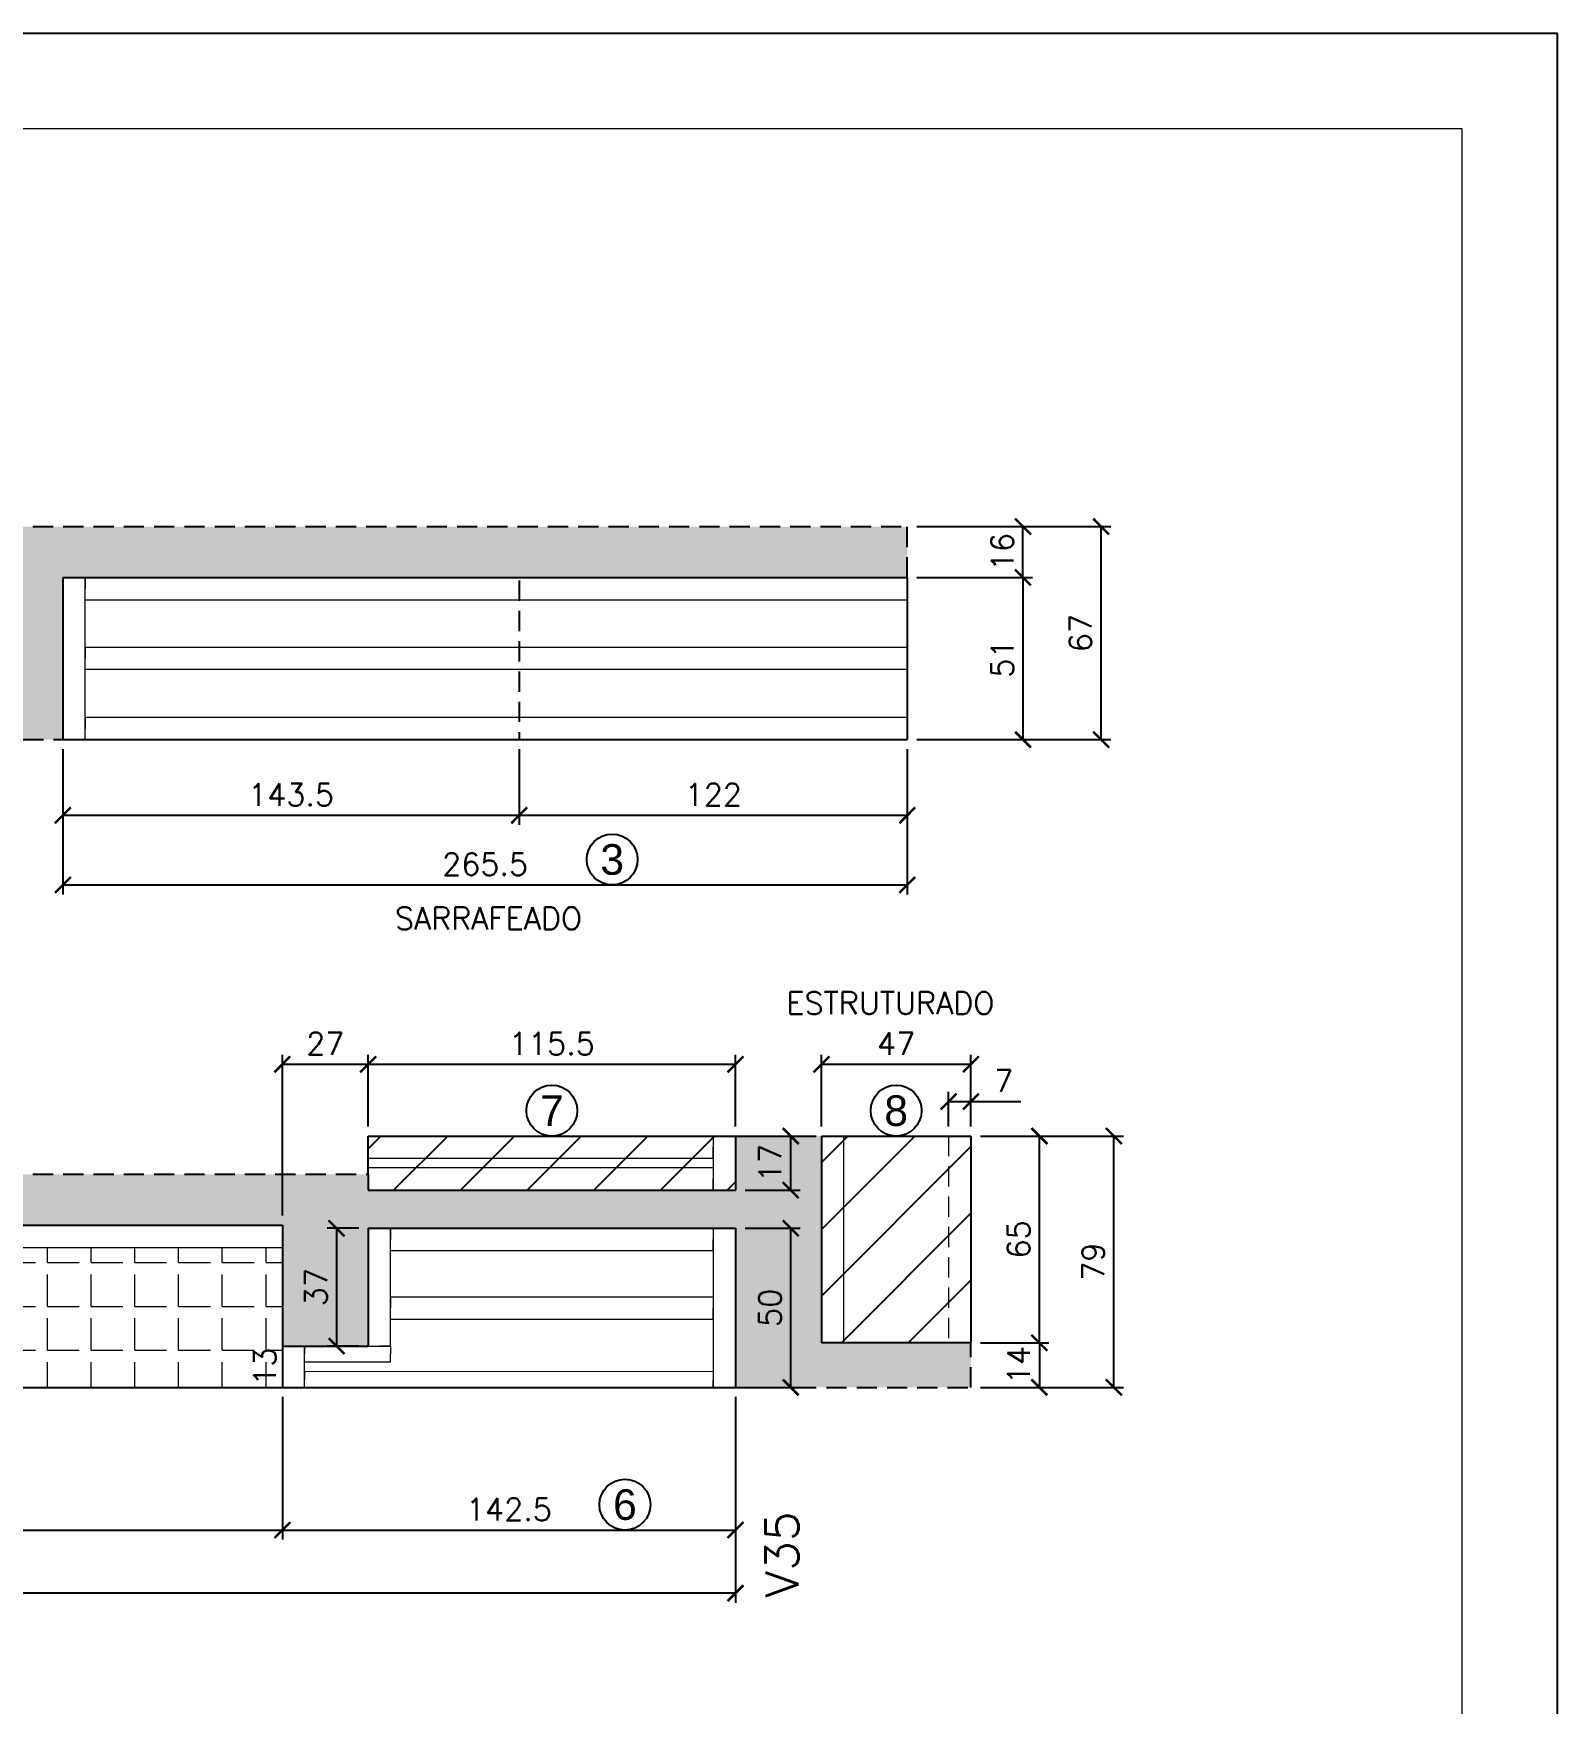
# Model space of a CAD drawing. Extents: x -23436 to 4767, y -4638 to 9755.
# Drawn here: x -16501 to -16021, y 5757 to 6282 of the extents above; entities that cross this region are included whole.
import ezdxf
from ezdxf.enums import TextEntityAlignment as Align

# ---------------------------------------------------------------- set-up
doc = ezdxf.new("R2010")
doc.units = 0
doc.header["$PDMODE"] = 2
doc.header["$PDSIZE"] = 10
doc.linetypes.add('HIDDEN', pattern=[9.525, 6.35, -3.175])
doc.layers.get('0').update_dxf_attribs({"lineweight": 13})
doc.layers.get('Defpoints').update_dxf_attribs({"lineweight": 13})
for name, color, linetype in [('Concreto', 250, 'HIDDEN'), ('Cota', 4, 'Continuous'), ('MB Logo', 255, 'Continuous'), ('Painéis', 200, 'Continuous'), ('Reaproveitamento', 251, 'Continuous'), ('Romaneio', 10, 'Continuous')]:
    doc.layers.add(name, color=color, linetype=linetype)
for name, color, linetype, lineweight in [('FOLHA MB', 7, 'Continuous', 13), ('Sarr 2.2x7', 40, 'Continuous', 9), ('Texto Seção', 7, 'Continuous', 15)]:
    doc.layers.add(name, color=color, linetype=linetype, lineweight=lineweight)
doc.layers.add('Laje_Perimetro', color=7, linetype='Continuous', plot=False)
doc.styles.add('ARIAL', font='arial.ttf', dxfattribs={"oblique": 15, "height": 25})
doc.styles.add('REGUA-120', font='ROMANS.shx', dxfattribs={"height": 15})
doc.styles.add('ROMANS', font='romans.shx')
doc.dimstyles.new('Cota Paínel', dxfattribs={"dimtxt": 7, "dimasz": 5, "dimexe": 3, "dimexo": 3, "dimgap": 3, "dimtad": 1, "dimdec": 1, "dimzin": 12, "dimdsep": 46, "dimtxsty": 'ROMANS', "dimblk": 'ARCHTICK', "dimcen": 0, "dimclrd": 4, "dimclre": 4, "dimclrt": 1, "dimadec": 1, "dimazin": 3, "dimtfac": 1, "dimtdec": 1, "dimtmove": 0, "dimatfit": 3, "dimldrblk": 'OBLIQUE', "dimfxl": 1, "dimtolj": 1, "dimtzin": 12, "dimarcsym": 0})
doc.dimstyles.new('Cota Sarrafo Paínel', dxfattribs={"dimtxt": 7, "dimasz": 5, "dimexe": 1.25, "dimexo": 2.5, "dimgap": 2, "dimtad": 1, "dimdec": 1, "dimdsep": 46, "dimtxsty": 'ROMANS', "dimblk": 'OBLIQUE', "dimcen": 10, "dimdle": 1, "dimse1": 1, "dimse2": 1, "dimsd1": 1, "dimsd2": 1, "dimclrd": 256, "dimclre": 256, "dimclrt": 1, "dimadec": 0, "dimazin": 0, "dimtfac": 1, "dimtdec": 1, "dimtmove": 0, "dimatfit": 3, "dimldrblk": 'OBLIQUE', "dimfxl": 1, "dimlwd": -1, "dimlwe": -1, "dimarcsym": 0})
pattern_1 = [(45, (1585.02, 62.675), (-10.48783, 10.48783), [])]

# ---------------------------------------------------------------- blocks, each defined once
blk = doc.blocks.new('A$C169d8357')
at = {"layer": 'FOLHA MB', "color": 1}
for points in [[(0, 1199.94), (0, 149.94), (1485.02, 149.94), (1485.02, 1199.94)], [(70, 1169.94), (70, 179.94), (1455.02, 179.94), (1455.02, 1169.94)]]:
    blk.add_lwpolyline(points, close=True, dxfattribs=at)
blk = doc.blocks.new('_ArchTick')
at = {"color": 0, "linetype": 'ByBlock', "const_width": 0.15}
blk.add_lwpolyline([(-0.5, -0.5), (0.5, 0.5)], dxfattribs=at)
blk = doc.blocks.new('*D204')
at = {"layer": 'Cota', "color": 4, "lineweight": -2, "transparency": 16777216}
for p, q in [((-16347.84, 6057.26), (-16347.84, 6033.46)), ((-16225.84, 6057.26), (-16225.84, 6033.46)), ((-16225.84, 6036.46), (-16347.84, 6036.46))]:
    blk.add_line(p, q, dxfattribs=at)
at = {"layer": 'Defpoints', "color": 0, "transparency": 16777216}
for p in [(-16347.84, 6060.26), (-16225.84, 6060.26), (-16347.84, 6036.46)]:
    blk.add_point(p, dxfattribs=at)
at = {"layer": 'Cota', "color": 4, "lineweight": -2, "transparency": 16777216, "xscale": 5, "yscale": 5, "zscale": 5, "rotation": 180}
blk.add_blockref('_ArchTick', (-16347.84, 6036.46), dxfattribs=at)
at = {"layer": 'Cota', "color": 4, "lineweight": -2, "transparency": 16777216, "xscale": 5, "yscale": 5, "zscale": 5}
blk.add_blockref('_ArchTick', (-16225.84, 6036.46), dxfattribs=at)
at = {"layer": 'Cota', "color": 1, "transparency": 16777216, "insert": (-16286.84, 6042.96), "char_height": 7, "attachment_point": 5, "style": 'ROMANS'}
blk.add_mtext('\\A1;122', dxfattribs=at)
blk = doc.blocks.new('_OBLIQUE')
at = {"color": 0, "linetype": 'ByBlock', "lineweight": -2}
for p, q in [((0, 0), (-1, 0)), ((-0.5, -0.5), (0.5, 0.5))]:
    blk.add_line(p, q, dxfattribs=at)
blk = doc.blocks.new('*D205')
at = {"layer": 'Cota', "color": 4, "lineweight": -2, "transparency": 16777216}
for p, q in [((-16491.34, 6057.26), (-16491.34, 6033.46)), ((-16347.84, 6057.26), (-16347.84, 6033.46)), ((-16347.84, 6036.46), (-16491.34, 6036.46))]:
    blk.add_line(p, q, dxfattribs=at)
at = {"layer": 'Defpoints', "color": 0, "transparency": 16777216}
for p in [(-16491.34, 6060.26), (-16347.84, 6060.26), (-16491.34, 6036.46)]:
    blk.add_point(p, dxfattribs=at)
at = {"layer": 'Cota', "color": 4, "lineweight": -2, "transparency": 16777216, "xscale": 5, "yscale": 5, "zscale": 5, "rotation": 180}
blk.add_blockref('_ArchTick', (-16491.34, 6036.46), dxfattribs=at)
at = {"layer": 'Cota', "color": 4, "lineweight": -2, "transparency": 16777216, "xscale": 5, "yscale": 5, "zscale": 5}
blk.add_blockref('_ArchTick', (-16347.84, 6036.46), dxfattribs=at)
at = {"layer": 'Cota', "color": 1, "transparency": 16777216, "insert": (-16419.59, 6042.96), "char_height": 7, "attachment_point": 5, "style": 'ROMANS'}
blk.add_mtext('\\A1;143.5', dxfattribs=at)
blk = doc.blocks.new('*D208')
at = {"layer": 'Cota', "color": 4, "lineweight": -2, "transparency": 16777216}
for p, q in [((-16666.34, 5853.66), (-16666.34, 5808.81)), ((-16422.34, 5853.66), (-16422.34, 5808.81)), ((-16666.34, 5811.81), (-16422.34, 5811.81))]:
    blk.add_line(p, q, dxfattribs=at)
at = {"layer": 'Defpoints', "color": 0, "transparency": 16777216}
for p in [(-16666.34, 5856.66), (-16422.34, 5856.66), (-16422.34, 5811.81)]:
    blk.add_point(p, dxfattribs=at)
at = {"layer": 'Cota', "color": 4, "lineweight": -2, "transparency": 16777216, "xscale": 5, "yscale": 5, "zscale": 5, "rotation": 180}
blk.add_blockref('_ArchTick', (-16666.34, 5811.81), dxfattribs=at)
at = {"layer": 'Cota', "color": 4, "lineweight": -2, "transparency": 16777216, "xscale": 5, "yscale": 5, "zscale": 5}
blk.add_blockref('_ArchTick', (-16422.34, 5811.81), dxfattribs=at)
at = {"layer": 'Cota', "color": 1, "transparency": 16777216, "insert": (-16544.34, 5818.31), "char_height": 7, "attachment_point": 5, "style": 'ROMANS'}
blk.add_mtext('\\A1;244', dxfattribs=at)
blk = doc.blocks.new('*D212')
at = {"layer": 'Cota', "color": 4, "lineweight": -2, "transparency": 16777216}
for p, q in [((-16491.34, 6057.26), (-16491.34, 6011.6)), ((-16225.84, 6057.26), (-16225.84, 6011.6)), ((-16491.34, 6014.6), (-16225.84, 6014.6))]:
    blk.add_line(p, q, dxfattribs=at)
at = {"layer": 'Defpoints', "color": 0, "transparency": 16777216}
for p in [(-16491.34, 6060.26), (-16225.84, 6060.26), (-16225.84, 6014.6)]:
    blk.add_point(p, dxfattribs=at)
at = {"layer": 'Cota', "color": 4, "lineweight": -2, "transparency": 16777216, "xscale": 5, "yscale": 5, "zscale": 5, "rotation": 180}
blk.add_blockref('_ArchTick', (-16491.34, 6014.6), dxfattribs=at)
at = {"layer": 'Cota', "color": 4, "lineweight": -2, "transparency": 16777216, "xscale": 5, "yscale": 5, "zscale": 5}
blk.add_blockref('_ArchTick', (-16225.84, 6014.6), dxfattribs=at)
at = {"layer": 'Cota', "color": 1, "transparency": 16777216, "insert": (-16358.59, 6021.1), "char_height": 7, "attachment_point": 5, "style": 'ROMANS'}
blk.add_mtext('\\A1;265.5', dxfattribs=at)
blk = doc.blocks.new('*D213')
at = {"layer": 'Cota', "color": 4, "lineweight": -2, "transparency": 16777216}
for p, q in [((-16222.84, 6111.26), (-16186.46, 6111.26)), ((-16189.46, 6111.26), (-16189.46, 6060.26)), ((-16222.84, 6060.26), (-16186.46, 6060.26))]:
    blk.add_line(p, q, dxfattribs=at)
at = {"layer": 'Defpoints', "color": 0, "transparency": 16777216}
for p in [(-16225.84, 6111.26), (-16225.84, 6060.26), (-16189.46, 6060.26)]:
    blk.add_point(p, dxfattribs=at)
at = {"layer": 'Cota', "color": 4, "lineweight": -2, "transparency": 16777216, "xscale": 5, "yscale": 5, "zscale": 5}
for p, rotation in [((-16189.46, 6111.26), 90), ((-16189.46, 6060.26), 270)]:
    blk.add_blockref('_ArchTick', p, dxfattribs=dict(at, rotation=rotation))
at = {"layer": 'Cota', "color": 1, "transparency": 16777216, "insert": (-16195.96, 6085.76), "char_height": 7, "attachment_point": 5, "rotation": 90, "style": 'ROMANS'}
blk.add_mtext('\\A1;51', dxfattribs=at)
blk = doc.blocks.new('*D214')
at = {"layer": 'Cota', "color": 4, "lineweight": -2, "transparency": 16777216}
for p, q in [((-16222.84, 6127.26), (-16186.46, 6127.26)), ((-16189.46, 6111.26), (-16189.46, 6127.26)), ((-16222.84, 6111.26), (-16186.46, 6111.26))]:
    blk.add_line(p, q, dxfattribs=at)
at = {"layer": 'Defpoints', "color": 0, "transparency": 16777216}
for p in [(-16225.84, 6127.26), (-16189.46, 6127.26), (-16225.84, 6111.26)]:
    blk.add_point(p, dxfattribs=at)
at = {"layer": 'Cota', "color": 4, "lineweight": -2, "transparency": 16777216, "xscale": 5, "yscale": 5, "zscale": 5}
for p, rotation in [((-16189.46, 6127.26), 90), ((-16189.46, 6111.26), 270)]:
    blk.add_blockref('_ArchTick', p, dxfattribs=dict(at, rotation=rotation))
at = {"layer": 'Cota', "color": 1, "transparency": 16777216, "insert": (-16195.96, 6119.26), "char_height": 7, "attachment_point": 5, "rotation": 90, "style": 'ROMANS'}
blk.add_mtext('\\A1;16', dxfattribs=at)
blk = doc.blocks.new('*D215')
at = {"layer": 'Cota', "color": 4, "lineweight": -2, "transparency": 16777216}
for p, q in [((-16222.84, 6127.26), (-16161.88, 6127.26)), ((-16164.88, 6060.26), (-16164.88, 6127.26)), ((-16222.84, 6060.26), (-16161.88, 6060.26))]:
    blk.add_line(p, q, dxfattribs=at)
at = {"layer": 'Defpoints', "color": 0, "transparency": 16777216}
for p in [(-16225.84, 6127.26), (-16164.88, 6127.26), (-16225.84, 6060.26)]:
    blk.add_point(p, dxfattribs=at)
at = {"layer": 'Cota', "color": 4, "lineweight": -2, "transparency": 16777216, "xscale": 5, "yscale": 5, "zscale": 5}
for p, rotation in [((-16164.88, 6127.26), 90), ((-16164.88, 6060.26), 270)]:
    blk.add_blockref('_ArchTick', p, dxfattribs=dict(at, rotation=rotation))
at = {"layer": 'Cota', "color": 1, "transparency": 16777216, "insert": (-16171.38, 6093.76), "char_height": 7, "attachment_point": 5, "rotation": 90, "style": 'ROMANS'}
blk.add_mtext('\\A1;67', dxfattribs=at)
blk = doc.blocks.new('*D216')
at = {"layer": 'Cota', "color": 4, "lineweight": -2, "transparency": 16777216}
for p, q in [((-16422.34, 5853.66), (-16422.34, 5808.81)), ((-16279.84, 5853.66), (-16279.84, 5808.81)), ((-16422.34, 5811.81), (-16279.84, 5811.81))]:
    blk.add_line(p, q, dxfattribs=at)
at = {"layer": 'Defpoints', "color": 0, "transparency": 16777216}
for p in [(-16422.34, 5856.66), (-16279.84, 5856.66), (-16279.84, 5811.81)]:
    blk.add_point(p, dxfattribs=at)
at = {"layer": 'Cota', "color": 4, "lineweight": -2, "transparency": 16777216, "xscale": 5, "yscale": 5, "zscale": 5, "rotation": 180}
blk.add_blockref('_ArchTick', (-16422.34, 5811.81), dxfattribs=at)
at = {"layer": 'Cota', "color": 4, "lineweight": -2, "transparency": 16777216, "xscale": 5, "yscale": 5, "zscale": 5}
blk.add_blockref('_ArchTick', (-16279.84, 5811.81), dxfattribs=at)
at = {"layer": 'Cota', "color": 1, "transparency": 16777216, "insert": (-16351.09, 5818.31), "char_height": 7, "attachment_point": 5, "style": 'ROMANS'}
blk.add_mtext('\\A1;142.5', dxfattribs=at)
blk = doc.blocks.new('*D217')
at = {"layer": 'Cota', "color": 4, "lineweight": -2, "transparency": 16777216}
for p, q in [((-16422.34, 5910.66), (-16422.34, 5961.21)), ((-16395.34, 5938.66), (-16395.34, 5961.21)), ((-16422.34, 5958.21), (-16395.34, 5958.21))]:
    blk.add_line(p, q, dxfattribs=at)
at = {"layer": 'Defpoints', "color": 0, "transparency": 16777216}
for p in [(-16395.34, 5958.21), (-16395.34, 5935.66), (-16422.34, 5907.66)]:
    blk.add_point(p, dxfattribs=at)
at = {"layer": 'Cota', "color": 4, "lineweight": -2, "transparency": 16777216, "xscale": 5, "yscale": 5, "zscale": 5, "rotation": 180}
blk.add_blockref('_ArchTick', (-16422.34, 5958.21), dxfattribs=at)
at = {"layer": 'Cota', "color": 4, "lineweight": -2, "transparency": 16777216, "xscale": 5, "yscale": 5, "zscale": 5}
blk.add_blockref('_ArchTick', (-16395.34, 5958.21), dxfattribs=at)
at = {"layer": 'Cota', "color": 1, "transparency": 16777216, "insert": (-16408.84, 5964.71), "char_height": 7, "attachment_point": 5, "style": 'ROMANS'}
blk.add_mtext('\\A1;27', dxfattribs=at)
blk = doc.blocks.new('*D218')
at = {"layer": 'Cota', "color": 4, "lineweight": -2, "transparency": 16777216}
for p, q in [((-16395.34, 5938.66), (-16395.34, 5961.21)), ((-16279.84, 5938.66), (-16279.84, 5961.21)), ((-16395.34, 5958.21), (-16279.84, 5958.21))]:
    blk.add_line(p, q, dxfattribs=at)
at = {"layer": 'Defpoints', "color": 0, "transparency": 16777216}
for p in [(-16279.84, 5958.21), (-16395.34, 5935.66), (-16279.84, 5935.66)]:
    blk.add_point(p, dxfattribs=at)
at = {"layer": 'Cota', "color": 4, "lineweight": -2, "transparency": 16777216, "xscale": 5, "yscale": 5, "zscale": 5, "rotation": 180}
blk.add_blockref('_ArchTick', (-16395.34, 5958.21), dxfattribs=at)
at = {"layer": 'Cota', "color": 4, "lineweight": -2, "transparency": 16777216, "xscale": 5, "yscale": 5, "zscale": 5}
blk.add_blockref('_ArchTick', (-16279.84, 5958.21), dxfattribs=at)
at = {"layer": 'Cota', "color": 1, "transparency": 16777216, "insert": (-16337.59, 5964.71), "char_height": 7, "attachment_point": 5, "style": 'ROMANS'}
blk.add_mtext('\\A1;115.5', dxfattribs=at)
blk = doc.blocks.new('*D219')
at = {"layer": 'Cota', "color": 4, "lineweight": -2, "transparency": 16777216}
for p, q in [((-16202.84, 5935.66), (-16181.3, 5935.66)), ((-16184.3, 5870.66), (-16184.3, 5935.66)), ((-16202.84, 5870.66), (-16181.3, 5870.66))]:
    blk.add_line(p, q, dxfattribs=at)
at = {"layer": 'Defpoints', "color": 0, "transparency": 16777216}
for p in [(-16205.84, 5935.66), (-16184.3, 5935.66), (-16205.84, 5870.66)]:
    blk.add_point(p, dxfattribs=at)
at = {"layer": 'Cota', "color": 4, "lineweight": -2, "transparency": 16777216, "xscale": 5, "yscale": 5, "zscale": 5}
for p, rotation in [((-16184.3, 5935.66), 90), ((-16184.3, 5870.66), 270)]:
    blk.add_blockref('_ArchTick', p, dxfattribs=dict(at, rotation=rotation))
at = {"layer": 'Cota', "color": 1, "transparency": 16777216, "insert": (-16190.8, 5903.16), "char_height": 7, "attachment_point": 5, "rotation": 90, "style": 'ROMANS'}
blk.add_mtext('\\A1;65', dxfattribs=at)
blk = doc.blocks.new('*D220')
at = {"layer": 'Cota', "color": 4, "lineweight": -2, "transparency": 16777216}
for p, q in [((-16202.84, 5870.66), (-16181.3, 5870.66)), ((-16184.3, 5870.66), (-16184.3, 5856.66)), ((-16202.84, 5856.66), (-16181.3, 5856.66))]:
    blk.add_line(p, q, dxfattribs=at)
at = {"layer": 'Defpoints', "color": 0, "transparency": 16777216}
for p in [(-16205.84, 5870.66), (-16205.84, 5856.66), (-16184.3, 5856.66)]:
    blk.add_point(p, dxfattribs=at)
at = {"layer": 'Cota', "color": 4, "lineweight": -2, "transparency": 16777216, "xscale": 5, "yscale": 5, "zscale": 5}
for p, rotation in [((-16184.3, 5870.66), 90), ((-16184.3, 5856.66), 270)]:
    blk.add_blockref('_ArchTick', p, dxfattribs=dict(at, rotation=rotation))
at = {"layer": 'Cota', "color": 1, "transparency": 16777216, "insert": (-16190.8, 5863.66), "char_height": 7, "attachment_point": 5, "rotation": 90, "style": 'ROMANS'}
blk.add_mtext('\\A1;14', dxfattribs=at)
blk = doc.blocks.new('*D221')
at = {"layer": 'Cota', "color": 4, "lineweight": -2, "transparency": 16777216}
for p, q in [((-16202.84, 5935.66), (-16157.89, 5935.66)), ((-16160.89, 5856.66), (-16160.89, 5935.66)), ((-16202.84, 5856.66), (-16157.89, 5856.66))]:
    blk.add_line(p, q, dxfattribs=at)
at = {"layer": 'Defpoints', "color": 0, "transparency": 16777216}
for p in [(-16205.84, 5935.66), (-16160.89, 5935.66), (-16205.84, 5856.66)]:
    blk.add_point(p, dxfattribs=at)
at = {"layer": 'Cota', "color": 4, "lineweight": -2, "transparency": 16777216, "xscale": 5, "yscale": 5, "zscale": 5}
for p, rotation in [((-16160.89, 5935.66), 90), ((-16160.89, 5856.66), 270)]:
    blk.add_blockref('_ArchTick', p, dxfattribs=dict(at, rotation=rotation))
at = {"layer": 'Cota', "color": 1, "transparency": 16777216, "insert": (-16167.39, 5896.16), "char_height": 7, "attachment_point": 5, "rotation": 90, "style": 'ROMANS'}
blk.add_mtext('\\A1;79', dxfattribs=at)
blk = doc.blocks.new('*D228')
at = {"layer": 'Defpoints', "color": 0, "transparency": 16777216}
for p in [(-16422.34, 5869.66), (-16422.34, 5869.66), (-16422.34, 5856.66)]:
    blk.add_point(p, dxfattribs=at)
at = {"layer": 'Cota', "color": 1, "transparency": 16777216, "insert": (-16427.84, 5863.16), "char_height": 7, "attachment_point": 5, "rotation": 90, "style": 'ROMANS'}
blk.add_mtext('13', dxfattribs=at)
blk = doc.blocks.new('*D229')
at = {"layer": 'Cota', "color": 4, "lineweight": -2, "transparency": 16777216}
for p, q in [((-16276.84, 5935.66), (-16259.49, 5935.66)), ((-16262.49, 5918.66), (-16262.49, 5935.66)), ((-16276.84, 5918.66), (-16259.49, 5918.66))]:
    blk.add_line(p, q, dxfattribs=at)
at = {"layer": 'Defpoints', "color": 0, "transparency": 16777216}
for p in [(-16279.84, 5935.66), (-16262.49, 5935.66), (-16279.84, 5918.66)]:
    blk.add_point(p, dxfattribs=at)
at = {"layer": 'Cota', "color": 4, "lineweight": -2, "transparency": 16777216, "xscale": 5, "yscale": 5, "zscale": 5}
for p, rotation in [((-16262.49, 5935.66), 90), ((-16262.49, 5918.66), 270)]:
    blk.add_blockref('_ArchTick', p, dxfattribs=dict(at, rotation=rotation))
at = {"layer": 'Cota', "color": 1, "transparency": 16777216, "insert": (-16268.99, 5927.16), "char_height": 7, "attachment_point": 5, "rotation": 90, "style": 'ROMANS'}
blk.add_mtext('\\A1;17', dxfattribs=at)
blk = doc.blocks.new('*D230')
at = {"layer": 'Cota', "color": 4, "lineweight": -2, "transparency": 16777216}
for p, q in [((-16276.84, 5906.66), (-16259.49, 5906.66)), ((-16262.49, 5856.66), (-16262.49, 5906.66)), ((-16276.84, 5856.66), (-16259.49, 5856.66))]:
    blk.add_line(p, q, dxfattribs=at)
at = {"layer": 'Defpoints', "color": 0, "transparency": 16777216}
for p in [(-16279.84, 5906.66), (-16262.49, 5906.66), (-16279.84, 5856.66)]:
    blk.add_point(p, dxfattribs=at)
at = {"layer": 'Cota', "color": 4, "lineweight": -2, "transparency": 16777216, "xscale": 5, "yscale": 5, "zscale": 5}
for p, rotation in [((-16262.49, 5906.66), 90), ((-16262.49, 5856.66), 270)]:
    blk.add_blockref('_ArchTick', p, dxfattribs=dict(at, rotation=rotation))
at = {"layer": 'Cota', "color": 1, "transparency": 16777216, "insert": (-16268.99, 5881.66), "char_height": 7, "attachment_point": 5, "rotation": 90, "style": 'ROMANS'}
blk.add_mtext('\\A1;50', dxfattribs=at)
blk = doc.blocks.new('*D231')
at = {"layer": 'Cota', "color": 4, "lineweight": -2, "transparency": 16777216}
for p, q in [((-16252.84, 5938.66), (-16252.84, 5961.21)), ((-16205.84, 5938.66), (-16205.84, 5961.21)), ((-16252.84, 5958.21), (-16205.84, 5958.21))]:
    blk.add_line(p, q, dxfattribs=at)
at = {"layer": 'Defpoints', "color": 0, "transparency": 16777216}
for p in [(-16205.84, 5958.21), (-16252.84, 5935.66), (-16205.84, 5935.66)]:
    blk.add_point(p, dxfattribs=at)
at = {"layer": 'Cota', "color": 4, "lineweight": -2, "transparency": 16777216, "xscale": 5, "yscale": 5, "zscale": 5, "rotation": 180}
blk.add_blockref('_ArchTick', (-16252.84, 5958.21), dxfattribs=at)
at = {"layer": 'Cota', "color": 4, "lineweight": -2, "transparency": 16777216, "xscale": 5, "yscale": 5, "zscale": 5}
blk.add_blockref('_ArchTick', (-16205.84, 5958.21), dxfattribs=at)
at = {"layer": 'Cota', "color": 1, "transparency": 16777216, "insert": (-16229.34, 5964.71), "char_height": 7, "attachment_point": 5, "style": 'ROMANS'}
blk.add_mtext('\\A1;47', dxfattribs=at)
blk = doc.blocks.new('*D232')
at = {"layer": 'Cota', "color": 4, "lineweight": -2, "transparency": 16777216}
for p, q in [((-16212.84, 5938.66), (-16212.84, 5949.51)), ((-16205.84, 5938.66), (-16205.84, 5949.51)), ((-16212.84, 5946.51), (-16205.84, 5946.51)), ((-16205.84, 5946.51), (-16190.17, 5946.51))]:
    blk.add_line(p, q, dxfattribs=at)
at = {"layer": 'Defpoints', "color": 0, "transparency": 16777216}
for p in [(-16205.84, 5946.51), (-16212.84, 5935.66), (-16205.84, 5935.66)]:
    blk.add_point(p, dxfattribs=at)
at = {"layer": 'Cota', "color": 4, "lineweight": -2, "transparency": 16777216, "xscale": 5, "yscale": 5, "zscale": 5, "rotation": 180}
blk.add_blockref('_ArchTick', (-16212.84, 5946.51), dxfattribs=at)
at = {"layer": 'Cota', "color": 4, "lineweight": -2, "transparency": 16777216, "xscale": 5, "yscale": 5, "zscale": 5}
blk.add_blockref('_ArchTick', (-16205.84, 5946.51), dxfattribs=at)
at = {"layer": 'Cota', "color": 1, "transparency": 16777216, "insert": (-16195.51, 5953.01), "char_height": 7, "attachment_point": 5, "style": 'ROMANS'}
blk.add_mtext('\\A1;7', dxfattribs=at)
blk = doc.blocks.new('*D233')
at = {"layer": 'Cota', "color": 4, "lineweight": -2, "transparency": 16777216}
for p, q in [((-16910.34, 5853.66), (-16910.34, 5788.98)), ((-16279.84, 5853.66), (-16279.84, 5788.98)), ((-16279.84, 5791.98), (-16910.34, 5791.98))]:
    blk.add_line(p, q, dxfattribs=at)
at = {"layer": 'Defpoints', "color": 0, "transparency": 16777216}
for p in [(-16910.34, 5856.66), (-16279.84, 5856.66), (-16910.34, 5791.98)]:
    blk.add_point(p, dxfattribs=at)
at = {"layer": 'Cota', "color": 4, "lineweight": -2, "transparency": 16777216, "xscale": 5, "yscale": 5, "zscale": 5, "rotation": 180}
blk.add_blockref('_ArchTick', (-16910.34, 5791.98), dxfattribs=at)
at = {"layer": 'Cota', "color": 4, "lineweight": -2, "transparency": 16777216, "xscale": 5, "yscale": 5, "zscale": 5}
blk.add_blockref('_ArchTick', (-16279.84, 5791.98), dxfattribs=at)
at = {"layer": 'Cota', "color": 1, "transparency": 16777216, "insert": (-16595.09, 5798.48), "char_height": 7, "attachment_point": 5, "style": 'ROMANS'}
blk.add_mtext('\\A1;630.5', dxfattribs=at)
blk = doc.blocks.new('*D234')
at = {"layer": 'Cota', "color": 4, "lineweight": -2, "transparency": 16777216}
for p, q in [((-16398.34, 5906.66), (-16408.28, 5906.66)), ((-16405.28, 5906.66), (-16405.28, 5869.66)), ((-16398.34, 5869.66), (-16408.28, 5869.66))]:
    blk.add_line(p, q, dxfattribs=at)
at = {"layer": 'Defpoints', "color": 0, "transparency": 16777216}
for p in [(-16395.34, 5906.66), (-16405.28, 5869.66), (-16395.34, 5869.66)]:
    blk.add_point(p, dxfattribs=at)
at = {"layer": 'Cota', "color": 4, "lineweight": -2, "transparency": 16777216, "xscale": 5, "yscale": 5, "zscale": 5}
for p, rotation in [((-16405.28, 5906.66), 90), ((-16405.28, 5869.66), 270)]:
    blk.add_blockref('_ArchTick', p, dxfattribs=dict(at, rotation=rotation))
at = {"layer": 'Cota', "color": 1, "transparency": 16777216, "insert": (-16411.78, 5888.16), "char_height": 7, "attachment_point": 5, "rotation": 90, "style": 'ROMANS'}
blk.add_mtext('\\A1;37', dxfattribs=at)

msp = doc.modelspace()

# ---------------------------------------------------------------- hatches: boundary and pattern name
at = {"true_color": 0x636466}
h = msp.add_hatch(dxfattribs=at)
h.set_pattern_fill('ANGLE', color=251, scale=50)
h.set_pattern_definition([(0, (1585.02, -2.883), (0, 13.75), [10, -3.75]), (90, (1585.02, -2.883), (-13.75, 8e-16), [10, -3.75])])
h.paths.add_polyline_path([(-16422.34, 5900.66), (-16666.34, 5900.66), (-16666.34, 5856.66), (-16422.34, 5856.66)])
at = {"layer": 'Concreto'}
h = msp.add_hatch(dxfattribs=at)
h.set_pattern_fill('AR-CONC', color=256, scale=2.5)
h.set_pattern_definition([(50, (1585.02, -4e-12), (17.931505, -1.568803), [1.875, -20.625]), (355, (1585.02, -4e-12), (-3.468783, 18.804803), [1.5, -16.5]), (100.45144, (1586.515, -0.13), (14.462721, 17.236), [1.593505, -17.528553]), (46.1842, (1585.02, 5), (26.681033, -4.137982), [2.8125, -30.9375]), (96.63564, (1587.244, 4.655), (23.36655, 24.352965), [2.39026, -26.292844]), (351.18416, (1585.02, 5), (23.36655, 24.352965), [2.25, -24.75]), (21, (1587.52, 3.75), (14.922676, -10.065472), [1.875, -20.625]), (326, (1587.52, 3.75), (6.082883, 18.128751), [1.5, -16.5]), (71.45144, (1588.764, 2.911), (21.00556, 8.063279), [1.593505, -17.528553]), (37.5, (1585.0204, -4e-12), (0.3039964, 8.3223463), [0, -16.3, 0, -16.75, 0, -16.5625]), (7.5, (1585.02, -4e-12), (6.5767384, 9.860293), [0, -9.55, 0, -15.925, 0, -6.3125]), (327.5, (1579.4454, -4e-12), (13.345561, -0.5638718), [0, -6.25, 0, -19.5, 0, -25.875]), (317.5, (1576.945, -4e-12), (14.579654, 2.5026246), [0, -8.125, 0, -12.95, 0, -18.375])])
h.paths.add_polyline_path([(-16491.34, 6111.26), (-16480.34, 6111.26), (-16225.84, 6111.26), (-16225.84, 6127.26), (-16910.34, 6127.26), (-16910.34, 6113.26), (-16903.34, 6113.26), (-16516.34, 6113.26), (-16513.34, 6113.26), (-16513.34, 6060.26), (-16491.34, 6060.26)])
h = msp.add_hatch(dxfattribs=at)
h.set_pattern_fill('AR-CONC', color=256, scale=2.5)
h.set_pattern_definition([(50, (1585.02, -2.883), (17.931505, -1.568803), [1.875, -20.625]), (355, (1585.02, -2.883), (-3.468783, 18.804803), [1.5, -16.5]), (100.45144, (1586.515, -3.013), (14.462721, 17.236), [1.593505, -17.528553]), (46.1842, (1585.02, 2.117), (26.681033, -4.137982), [2.8125, -30.9375]), (96.63564, (1587.244, 1.773), (23.36655, 24.352965), [2.39026, -26.292844]), (351.18416, (1585.02, 2.117), (23.36655, 24.352965), [2.25, -24.75]), (21, (1587.52, 0.867), (14.922676, -10.065472), [1.875, -20.625]), (326, (1587.52, 0.867), (6.082883, 18.128751), [1.5, -16.5]), (71.45144, (1588.764, 0.029), (21.00556, 8.063279), [1.593505, -17.528553]), (37.5, (1585.0204, -2.8826), (0.3039964, 8.3223463), [0, -16.3, 0, -16.75, 0, -16.5625]), (7.5, (1585.02, -2.883), (6.5767384, 9.860293), [0, -9.55, 0, -15.925, 0, -6.3125]), (327.5, (1579.4454, -2.8826), (13.345561, -0.5638718), [0, -6.25, 0, -19.5, 0, -25.875]), (317.5, (1576.945, -2.883), (14.579654, 2.5026246), [0, -8.125, 0, -12.95, 0, -18.375])])
h.paths.add_polyline_path([(-16395.34, 5906.66), (-16279.84, 5906.66), (-16279.84, 5856.66), (-16205.84, 5856.66), (-16205.84, 5870.66), (-16252.84, 5870.66), (-16252.84, 5935.66), (-16279.84, 5935.66), (-16279.84, 5918.66), (-16395.34, 5918.66), (-16395.34, 5923.66), (-16910.34, 5923.66), (-16910.34, 5907.66), (-16422.34, 5907.66), (-16422.34, 5900.66), (-16422.34, 5869.66), (-16395.34, 5869.66)])
at = {"layer": 'Reaproveitamento'}
h = msp.add_hatch(dxfattribs=at)
h.set_pattern_fill('ANSI31', color=256, scale=118.656251, style=0)
h.set_pattern_definition(pattern_1)
h.paths.add_polyline_path([(-16395.34, 5918.66), (-16279.84, 5918.66), (-16279.84, 5935.66), (-16395.34, 5935.66)])
h = msp.add_hatch(dxfattribs=at)
h.set_pattern_fill('ANSI31', color=256, scale=118.656251, style=0)
h.set_pattern_definition(pattern_1)
h.paths.add_polyline_path([(-16252.84, 5870.66), (-16205.84, 5870.66), (-16205.84, 5935.66), (-16252.84, 5935.66)])

# ---------------------------------------------------------------- linework, layer by layer
at = {"layer": 'Concreto'}
for p, q in [((-16910.34, 6127.26), (-16225.84, 6127.26)), ((-16225.84, 6111.26), (-16225.84, 6127.26)), ((-16513.34, 6060.26), (-16491.34, 6060.26)), ((-16279.84, 5935.66), (-16252.84, 5935.66)), ((-16910.34, 5923.66), (-16395.34, 5923.66)), ((-16205.84, 5856.66), (-16205.84, 5870.66)), ((-16279.84, 5856.66), (-16205.84, 5856.66))]:
    msp.add_line(p, q, dxfattribs=at)
at = {"layer": 'Laje_Perimetro'}
msp.add_lwpolyline([(-16021.36, 6282.26), (-17506.38, 6282.26), (-17506.38, 5232.26), (-16021.36, 5232.26)], close=True, dxfattribs=at)
at = {"layer": 'Painéis'}
for p, q in [((-16491.34, 6111.26), (-16225.84, 6111.26)), ((-16491.34, 6111.26), (-16491.34, 6060.26)), ((-16225.84, 6111.26), (-16225.84, 6060.26)), ((-16491.34, 6060.26), (-16225.84, 6060.26)), ((-16395.34, 5935.66), (-16279.84, 5935.66)), ((-16395.34, 5923.66), (-16395.34, 5935.66)), ((-16279.84, 5935.66), (-16279.84, 5918.66)), ((-16252.84, 5935.66), (-16252.84, 5870.66)), ((-16252.84, 5935.66), (-16205.84, 5935.66)), ((-16205.84, 5935.66), (-16205.84, 5870.66)), ((-16395.34, 5923.66), (-16395.34, 5918.66)), ((-16395.34, 5918.66), (-16279.84, 5918.66)), ((-16910.34, 5907.66), (-16422.34, 5907.66)), ((-16422.34, 5907.66), (-16422.34, 5856.66)), ((-16395.34, 5906.66), (-16279.84, 5906.66)), ((-16395.34, 5906.66), (-16395.34, 5869.66)), ((-16279.84, 5906.66), (-16279.84, 5856.66)), ((-16422.34, 5869.66), (-16395.34, 5869.66)), ((-16205.84, 5870.66), (-16252.84, 5870.66)), ((-16910.34, 5856.66), (-16279.84, 5856.66))]:
    msp.add_line(p, q, dxfattribs=at)
at = {"layer": 'Painéis', "linetype": 'HIDDEN'}
msp.add_line((-16347.84, 6110.26), (-16347.84, 6060.26), dxfattribs=at)
at = {"layer": 'Romaneio'}
for centre in [(-16318.62, 6022.6), (-16337.59, 5943.66), (-16229.34, 5943.66), (-16314.62, 5819.81)]:
    msp.add_circle(centre, 8, dxfattribs=at)
at = {"layer": 'Sarr 2.2x7', "color": 50}
for p, q in [((-16491.34, 6060.26), (-16491.34, 6111.26)), ((-16491.34, 6111.26), (-16487.84, 6111.26)), ((-16484.34, 6111.26), (-16487.84, 6111.26)), ((-16484.34, 6060.26), (-16484.34, 6111.26)), ((-16484.34, 6111.26), (-16484.34, 6107.76)), ((-16484.34, 6111.26), (-16225.84, 6111.26)), ((-16225.84, 6111.26), (-16225.84, 6107.76)), ((-16484.34, 6104.26), (-16484.34, 6107.76)), ((-16225.84, 6104.26), (-16225.84, 6107.76)), ((-16484.34, 6104.26), (-16225.84, 6104.26)), ((-16225.84, 6089.26), (-16484.34, 6089.26)), ((-16484.34, 6089.26), (-16484.34, 6085.76)), ((-16484.34, 6082.26), (-16484.34, 6085.76)), ((-16225.84, 6089.26), (-16225.84, 6085.76)), ((-16225.84, 6082.26), (-16225.84, 6085.76)), ((-16225.84, 6082.26), (-16484.34, 6082.26)), ((-16225.84, 6067.26), (-16484.34, 6067.26)), ((-16484.34, 6067.26), (-16484.34, 6063.76)), ((-16484.34, 6060.26), (-16484.34, 6063.76)), ((-16225.84, 6067.26), (-16225.84, 6063.76)), ((-16225.84, 6060.26), (-16225.84, 6063.76)), ((-16491.34, 6060.26), (-16487.84, 6060.26)), ((-16484.34, 6060.26), (-16487.84, 6060.26)), ((-16225.84, 6060.26), (-16484.34, 6060.26)), ((-16395.34, 5935.66), (-16395.34, 5932.16)), ((-16395.34, 5935.66), (-16286.84, 5935.66)), ((-16286.84, 5935.66), (-16283.34, 5935.66)), ((-16286.84, 5935.66), (-16286.84, 5918.66)), ((-16286.84, 5935.66), (-16286.84, 5932.16)), ((-16279.84, 5935.66), (-16283.34, 5935.66)), ((-16279.84, 5935.66), (-16279.84, 5918.66)), ((-16252.84, 5870.66), (-16252.84, 5935.66)), ((-16252.84, 5935.66), (-16249.34, 5935.66)), ((-16245.84, 5935.66), (-16249.34, 5935.66)), ((-16245.84, 5870.66), (-16245.84, 5935.66)), ((-16395.34, 5928.66), (-16395.34, 5932.16)), ((-16395.34, 5928.66), (-16286.84, 5928.66)), ((-16286.84, 5928.66), (-16286.84, 5932.16)), ((-16286.84, 5925.66), (-16395.34, 5925.66)), ((-16395.34, 5925.66), (-16395.34, 5922.16)), ((-16395.34, 5918.66), (-16395.34, 5922.16)), ((-16286.84, 5925.66), (-16286.84, 5922.16)), ((-16286.84, 5918.66), (-16286.84, 5922.16)), ((-16286.84, 5918.66), (-16395.34, 5918.66)), ((-16286.84, 5918.66), (-16283.34, 5918.66)), ((-16279.84, 5918.66), (-16283.34, 5918.66)), ((-16910.34, 5907.66), (-16422.34, 5907.66)), ((-16422.34, 5907.66), (-16422.34, 5904.16)), ((-16395.34, 5869.66), (-16395.34, 5906.66)), ((-16395.34, 5906.66), (-16391.84, 5906.66)), ((-16388.34, 5906.66), (-16391.84, 5906.66)), ((-16388.34, 5869.66), (-16388.34, 5906.66)), ((-16388.34, 5906.66), (-16388.34, 5903.16)), ((-16388.34, 5906.66), (-16286.84, 5906.66)), ((-16286.84, 5906.66), (-16283.34, 5906.66)), ((-16286.84, 5906.66), (-16286.84, 5856.56)), ((-16286.84, 5906.66), (-16286.84, 5903.16)), ((-16279.84, 5906.66), (-16283.34, 5906.66)), ((-16279.84, 5906.66), (-16279.84, 5856.56)), ((-16422.34, 5900.66), (-16422.34, 5904.16)), ((-16388.34, 5899.66), (-16388.34, 5903.16)), ((-16286.84, 5899.66), (-16286.84, 5903.16)), ((-16910.34, 5900.66), (-16422.34, 5900.66)), ((-16388.34, 5899.66), (-16286.84, 5899.66)), ((-16388.34, 5885.11), (-16388.34, 5881.61)), ((-16388.34, 5885.11), (-16286.84, 5885.11)), ((-16388.34, 5878.11), (-16388.34, 5881.61)), ((-16286.84, 5885.11), (-16286.84, 5881.61)), ((-16286.84, 5878.11), (-16286.84, 5881.61)), ((-16388.34, 5878.11), (-16286.84, 5878.11)), ((-16422.34, 5856.66), (-16422.34, 5869.66)), ((-16422.34, 5869.66), (-16418.84, 5869.66)), ((-16415.34, 5869.66), (-16418.84, 5869.66)), ((-16415.34, 5856.66), (-16415.34, 5869.66)), ((-16415.34, 5869.66), (-16415.34, 5867.16)), ((-16415.34, 5869.66), (-16388.34, 5869.66)), ((-16395.34, 5869.66), (-16391.84, 5869.66)), ((-16388.34, 5869.66), (-16391.84, 5869.66)), ((-16388.34, 5869.66), (-16388.34, 5867.16)), ((-16252.84, 5870.66), (-16249.34, 5870.66)), ((-16245.84, 5870.66), (-16249.34, 5870.66)), ((-16415.34, 5864.66), (-16415.34, 5867.16)), ((-16415.34, 5864.66), (-16388.34, 5864.66)), ((-16388.34, 5864.66), (-16388.34, 5867.16)), ((-16415.33, 5861.66), (-16415.34, 5859.16)), ((-16415.34, 5856.66), (-16415.34, 5859.16)), ((-16286.83, 5861.56), (-16415.33, 5861.66)), ((-16286.83, 5861.56), (-16286.84, 5859.06)), ((-16286.84, 5856.56), (-16286.84, 5859.06)), ((-16422.34, 5856.66), (-16418.84, 5856.66)), ((-16415.34, 5856.66), (-16418.84, 5856.66)), ((-16286.84, 5856.56), (-16415.34, 5856.66)), ((-16286.84, 5856.56), (-16283.34, 5856.56)), ((-16279.84, 5856.56), (-16283.34, 5856.56))]:
    msp.add_line(p, q, dxfattribs=at)
at = {"layer": 'Sarr 2.2x7', "linetype": 'HIDDEN'}
msp.add_line((-16212.84, 5935.66), (-16212.84, 5870.66), dxfattribs=at)

# ---------------------------------------------------------------- block references
at = {"layer": 'MB Logo'}
msp.add_blockref('A$C169d8357', (-17506.38, 5082.32), dxfattribs=at)

# ---------------------------------------------------------------- texts
at = {"layer": 'Painéis', "color": 1, "char_height": 7, "attachment_point": 5, "style": 'ROMANS'}
for s, insert in [('\\A1;SARRAFEADO', (-16357.52, 6004.08)), ('\\A1;ESTRUTURADO', (-16231.16, 5977.45))]:
    msp.add_mtext(s, dxfattribs=dict(at, insert=insert))
at = {"layer": 'Romaneio', "color": 0, "style": 'ARIAL'}
for s, p in [('3', (-16318.62, 6022.6)), ('7', (-16337.59, 5943.66)), ('8', (-16229.34, 5943.66)), ('6', (-16314.62, 5819.81))]:
    msp.add_text(s, height=9.6, dxfattribs=at).set_placement(p, align=Align.MIDDLE_CENTER)
at = {"layer": 'Texto Seção', "style": 'REGUA-120', "width": 1.05}
msp.add_text('V35', height=10.4, rotation=90, dxfattribs=at).set_placement((-16260.06, 5790.54))

# ---------------------------------------------------------------- dimensions: what is measured, and where the dimension line sits
at = {"layer": 'Cota'}
for base, p1, p2, dimstyle, picture, middle in [((-16189.46, 6127.26), (-16225.84, 6111.26), (-16225.84, 6127.26), 'Cota Paínel', '*D214', (-16189.46, 6119.26)), ((-16422.34, 5869.66), (-16422.34, 5856.66), (-16422.34, 5869.66), 'Cota Sarrafo Paínel', '*D228', (-16422.34, 5863.16)), ((-16184.3, 5856.66), (-16205.84, 5870.66), (-16205.84, 5856.66), 'Cota Paínel', '*D220', (-16184.3, 5863.66))]:
    dim = msp.add_linear_dim(base=base, p1=p1, p2=p2, angle=90, dimstyle=dimstyle, dxfattribs=at)
    dim.commit()
    dim.dimension.update_dxf_attribs({"geometry": picture, "text_midpoint": middle, "dimtype": 160})
for base, p1, p2, picture, middle in [((-16164.88, 6127.26), (-16225.84, 6060.26), (-16225.84, 6127.26), '*D215', (-16171.38, 6093.76)), ((-16189.46, 6060.26), (-16225.84, 6111.26), (-16225.84, 6060.26), '*D213', (-16195.96, 6085.76)), ((-16262.49, 5935.66), (-16279.84, 5918.66), (-16279.84, 5935.66), '*D229', (-16268.99, 5927.16)), ((-16184.3, 5935.66), (-16205.84, 5870.66), (-16205.84, 5935.66), '*D219', (-16190.8, 5903.16)), ((-16160.89, 5935.66), (-16205.84, 5856.66), (-16205.84, 5935.66), '*D221', (-16167.39, 5896.16)), ((-16405.28, 5869.66), (-16395.34, 5906.66), (-16395.34, 5869.66), '*D234', (-16411.78, 5888.16)), ((-16262.49, 5906.66), (-16279.84, 5856.66), (-16279.84, 5906.66), '*D230', (-16268.99, 5881.66))]:
    dim = msp.add_linear_dim(base=base, p1=p1, p2=p2, angle=90, dimstyle='Cota Paínel', dxfattribs=at)
    dim.commit()
    dim.dimension.update_dxf_attribs({"geometry": picture, "text_midpoint": middle})
for base, p1, p2, picture, middle in [((-16491.34, 6036.46), (-16347.84, 6060.26), (-16491.34, 6060.26), '*D205', (-16419.59, 6042.96)), ((-16347.84, 6036.46), (-16225.84, 6060.26), (-16347.84, 6060.26), '*D204', (-16286.84, 6042.96)), ((-16422.34, 5811.81), (-16666.34, 5856.66), (-16422.34, 5856.66), '*D208', (-16544.34, 5818.31))]:
    dim = msp.add_linear_dim(base=base, p1=p1, p2=p2, dimstyle='Cota Paínel', override={"dimtmove": 1}, dxfattribs=at)
    dim.commit()
    dim.dimension.update_dxf_attribs({"geometry": picture, "text_midpoint": middle})
for base, p1, p2, picture, middle in [((-16225.84, 6014.6), (-16491.34, 6060.26), (-16225.84, 6060.26), '*D212', (-16358.59, 6021.1)), ((-16395.34, 5958.21), (-16422.34, 5907.66), (-16395.34, 5935.66), '*D217', (-16408.84, 5964.71)), ((-16279.84, 5958.21), (-16395.34, 5935.66), (-16279.84, 5935.66), '*D218', (-16337.59, 5964.71)), ((-16205.84, 5958.21), (-16252.84, 5935.66), (-16205.84, 5935.66), '*D231', (-16229.34, 5964.71)), ((-16205.84, 5946.51), (-16212.84, 5935.66), (-16205.84, 5935.66), '*D232', (-16195.51, 5953.01)), ((-16910.34, 5791.98), (-16279.84, 5856.66), (-16910.34, 5856.66), '*D233', (-16595.09, 5798.48)), ((-16279.84, 5811.81), (-16422.34, 5856.66), (-16279.84, 5856.66), '*D216', (-16351.09, 5818.31))]:
    dim = msp.add_linear_dim(base=base, p1=p1, p2=p2, dimstyle='Cota Paínel', dxfattribs=at)
    dim.commit()
    dim.dimension.update_dxf_attribs({"geometry": picture, "text_midpoint": middle})

doc.saveas('drawing.dxf')
